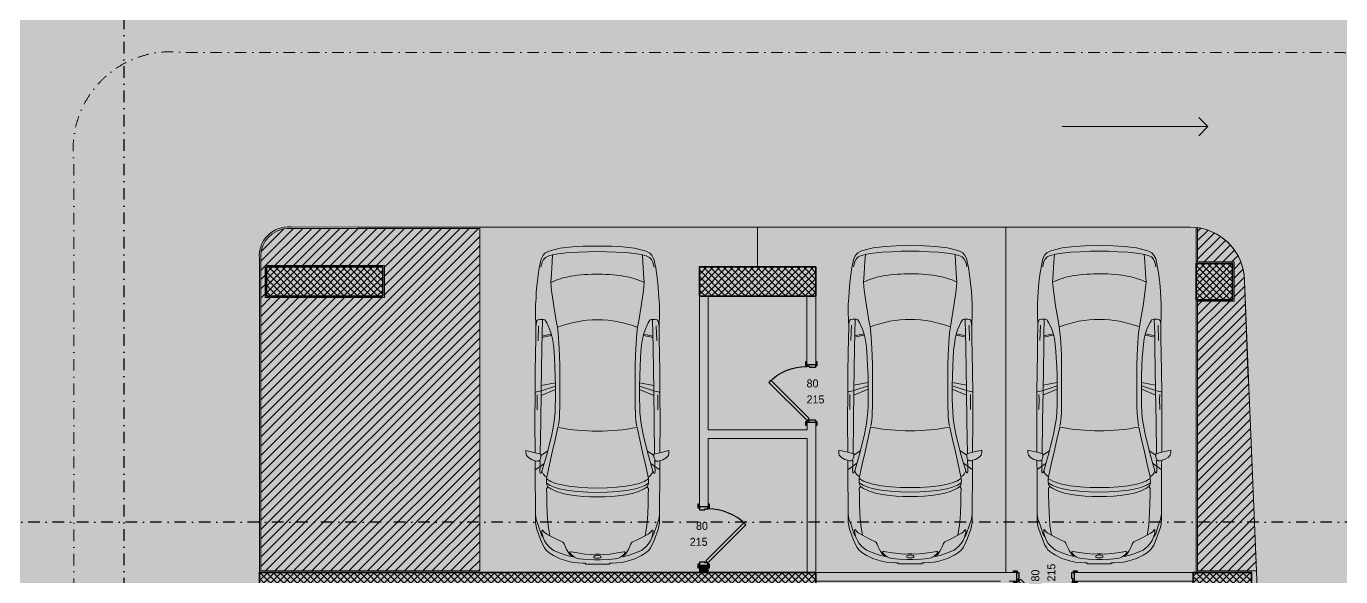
# Model space of a CAD drawing. Header units: millimetres. Extents: x 635850 to 824661, y -5878409 to -5774454.
# Drawn here: x 797150 to 815222, y -5846280 to -5838708 of the extents above; entities that cross this region are included whole.
import ezdxf

# ---------------------------------------------------------------- set-up
doc = ezdxf.new("R2010")
doc.units = ezdxf.units.MM
doc.header["$MEASUREMENT"] = 0
doc.linetypes.add('Dot & Dashed', pattern=[335.138881, 158.75, -88.194444, 0, -88.194437])
for name, color, linetype, lineweight, true_color in [('A - Ndertesa 1 - Veturat_Pen_No__102', 7, 'Continuous', 13, 0xcccccc), ('A - Ndertesa 10 - 2D Drafting_Pen_No__102', 7, 'Continuous', 13, 0xcccccc), ('A - Ndertesa 10 - Muret_Pen_No__102', 7, 'Continuous', 13, 0xcccccc), ('A - Ndertesa 10 - Prerjet_Pen_No__48', 7, 'Continuous', 25, 0xa80f02), ('A - Ndertesa 10 - Veturat_Pen_No__102', 7, 'Continuous', 13, 0xcccccc), ('A - Ndertesa 10 -Fill Zone_Pen_No__102', 7, 'Continuous', 13, 0xcccccc), ('ARCHICAD Door Markers_Pen_No__112', 7, 'Continuous', 13, 0xd5aaaa)]:
    doc.layers.add(name, color=color, linetype=linetype, lineweight=lineweight, true_color=true_color)
for name, color, linetype in [('A - Ndertesa 10 - 2D Drafting', 7, 'Continuous'), ('A - Ndertesa 10 - Muret', 7, 'Continuous'), ('A - Ndertesa 10 - Prerjet', 7, 'Continuous'), ('A - Ndertesa 10 - Shtyllat', 7, 'Continuous'), ('ARCHICAD Door Markers', 7, 'Continuous'), ('ARCHICAD Doors', 7, 'Continuous')]:
    doc.layers.add(name, color=color, linetype=linetype)
for name, color, linetype, lineweight in [('A - Ndertesa 10 - 2D Drafting_Pen_No__121', 255, 'Continuous', 0), ('A - Ndertesa 10 - Muret_Pen_No__101', 252, 'Continuous', 13), ('A - Ndertesa 10 - Shtyllat_Pen_No__101', 252, 'Continuous', 13), ('A - Ndertesa 10 - Shtyllat_Pen_No__22', 8, 'Continuous', 35), ('ARCHICAD Doors_Pen_No__101', 252, 'Continuous', 13), ('ARCHICAD Doors_Pen_No__42', 8, 'Continuous', 25)]:
    doc.layers.add(name, color=color, linetype=linetype, lineweight=lineweight)
doc.styles.add('GENERATED_STYLE_1', font='GOTHIC.TTF')
pattern_1 = [(45, (664183.82, -5827429.525), (-63.63961, 63.63961), [])]
pattern_2 = [(45, (664183.82, -5827429.525), (-45.96194, 45.96194), []), (135, (664183.82, -5827429.525), (45.96194, 45.96194), [])]

# ---------------------------------------------------------------- blocks, each defined once
blk = doc.blocks.new('Door 25_4')
at = {"layer": 'ARCHICAD Doors_Pen_No__101', "color": 252, "linetype": 'Continuous', "lineweight": 13}
for p, q in [((-400, 0), (-437, 0)), ((-400, 0), (-437, 0)), ((-400, 0), (-400, -115)), ((-400, 0), (-400, -115)), ((400, 0), (400, -115)), ((400, 0), (400, -115)), ((400, 0), (437, 0)), ((400, 0), (437, 0)), ((-400, -120), (-437, -120)), ((-400, -120), (-437, -120)), ((-400, -115), (-400, -120)), ((-400, -115), (-400, -120)), ((400, -115), (400, -120)), ((400, -115), (400, -120)), ((400, -120), (437, -120)), ((400, -120), (437, -120))]:
    blk.add_line(p, q, dxfattribs=at)
at = {"layer": 'ARCHICAD Doors_Pen_No__42', "color": 8, "linetype": 'Continuous', "lineweight": 25}
for p, q in [((-182, 498), (-154, 526)), ((344, -28), (-182, 498)), ((-154, 526), (372, 0)), ((-437, 0), (-437, 19)), ((-437, 19), (-387, 19)), ((-387, 0), (-437, 0)), ((-372, 0), (-400, 0)), ((-400, 0), (-400, -115)), ((-387, 19), (-387, 0)), ((-372, -40), (-372, 0)), ((372, 0), (344, -28)), ((400, 0), (372, 0)), ((372, 0), (372, -40)), ((387, 19), (437, 19)), ((387, 0), (387, 19)), ((437, 0), (387, 0)), ((400, -115), (400, 0)), ((437, 19), (437, 0)), ((-437, -139), (-437, -120)), ((-437, -120), (-387, -120)), ((-387, -139), (-437, -139)), ((-400, -120), (-400, -115)), ((-400, -115), (-375, -115)), ((-400, -115), (-360, -115)), ((-375, -120), (-400, -120)), ((-387, -120), (-387, -139)), ((-375, -115), (-375, -120)), ((-360, -40), (-372, -40)), ((-360, -115), (-360, -40)), ((372, -40), (360, -40)), ((360, -40), (360, -115)), ((360, -115), (400, -115)), ((375, -120), (375, -115)), ((375, -115), (400, -115)), ((400, -120), (375, -120)), ((387, -120), (437, -120)), ((387, -139), (387, -120)), ((437, -139), (387, -139)), ((400, -115), (400, -120)), ((437, -120), (437, -139))]:
    blk.add_line(p, q, dxfattribs=at)
blk.add_arc((372, 0), 744, 135, 180, dxfattribs=at)
blk = doc.blocks.new('D Marker 25_12')
at = {"layer": 'ARCHICAD Door Markers_Pen_No__112', "color": 9, "lineweight": 13, "true_color": 0xd5aaaa, "char_height": 110, "attachment_point": 7, "rotation": 270, "style": 'GENERATED_STYLE_1'}
for s, insert in [('\\A1;{\\pql;\\pt0;\\fCentury Gothic|b0|i0|c0|p34;215\\fCentury Gothic|b0|i0|c0|p34;\\A1{\\H.66x;\\S^  ;}\\fCentury Gothic|b0|i0|c0|p34;\\fCentury Gothic|b0|i0|c0|p34;}', (-168, 6)), ('\\A1;{\\pql;\\pt0;\\fCentury Gothic|b0|i0|c0|p34;80\\fCentury Gothic|b0|i0|c0|p34;\\A1{\\H.66x;\\S^  ;}\\fCentury Gothic|b0|i0|c0|p34;\\fCentury Gothic|b0|i0|c0|p34;}', (52, 6))]:
    blk.add_mtext(s, dxfattribs=dict(at, insert=insert))
blk = doc.blocks.new('Wall_328', base_point=(813536, -5846220))
at = {"layer": 'A - Ndertesa 10 - Muret_Pen_No__102', "linetype": 'Continuous', "lineweight": 0, "true_color": 0xcccccc}
for points in [[(808005, -5846220), (807104, -5846220), (807104, -5846220)], [(808005, -5846220), (808005, -5846340), (810763, -5846340), (810763, -5846220)], [(811563, -5846220), (811563, -5846340), (813194, -5846340), (813194, -5846220)]]:
    blk.add_hatch(color=254, dxfattribs=at).paths.add_polyline_path(points)
at = {"layer": 'A - Ndertesa 10 - Muret_Pen_No__101', "color": 252, "linetype": 'Continuous', "lineweight": 13}
for p, q in [((810763, -5846220), (810726, -5846220)), ((810763, -5846225), (810763, -5846220)), ((810763, -5846340), (810763, -5846225)), ((811563, -5846220), (811600, -5846220)), ((811563, -5846225), (811563, -5846220)), ((811563, -5846340), (811563, -5846225)), ((810763, -5846340), (810726, -5846340)), ((811563, -5846340), (811600, -5846340))]:
    blk.add_line(p, q, dxfattribs=at)
at = {"layer": 'A - Ndertesa 10 - Muret_Pen_No__101', "color": 252, "linetype": 'Continuous', "lineweight": 13, "flags": 128}
for points in [[(807885, -5846220), (807104, -5846220)], [(810763, -5846220), (808005, -5846220)], [(813194, -5846220), (811563, -5846220)], [(808005, -5846340), (810543, -5846340)], [(810663, -5846340), (810763, -5846340)], [(811563, -5846340), (813194, -5846340)]]:
    blk.add_lwpolyline(points, dxfattribs=at)
at = {"layer": 'ARCHICAD Door Markers', "color": 161, "lineweight": 25, "true_color": 0x40a5ff, "rotation": 180}
blk.add_blockref('D Marker 25_12', (811163, -5846340), dxfattribs=at)
at = {"layer": 'ARCHICAD Doors', "color": 7, "linetype": 'Continuous', "lineweight": 13, "zscale": 1000, "rotation": 180}
blk.add_blockref('Door 25_4', (811163, -5846340), dxfattribs=at)
blk = doc.blocks.new('D Marker 25_13')
at = {"layer": 'ARCHICAD Door Markers_Pen_No__112', "color": 9, "lineweight": 13, "true_color": 0xd5aaaa, "char_height": 110, "attachment_point": 7, "rotation": 90, "style": 'GENERATED_STYLE_1'}
for s, insert in [('\\A1;{\\pql;\\pt0;\\fCentury Gothic|b0|i0|c0|p34;80\\fCentury Gothic|b0|i0|c0|p34;\\A1{\\H.66x;\\S^  ;}\\fCentury Gothic|b0|i0|c0|p34;\\fCentury Gothic|b0|i0|c0|p34;}', (-52, -126)), ('\\A1;{\\pql;\\pt0;\\fCentury Gothic|b0|i0|c0|p34;215\\fCentury Gothic|b0|i0|c0|p34;\\A1{\\H.66x;\\S^  ;}\\fCentury Gothic|b0|i0|c0|p34;\\fCentury Gothic|b0|i0|c0|p34;}', (168, -126))]:
    blk.add_mtext(s, dxfattribs=dict(at, insert=insert))
blk = doc.blocks.new('Wall_385', base_point=(808004, -5842419))
at = {"layer": 'A - Ndertesa 10 - Muret_Pen_No__102', "linetype": 'Continuous', "lineweight": 0, "true_color": 0xcccccc}
for points in [[(808004, -5842419), (807884, -5842419), (807884, -5843360), (808004, -5843360)], [(808005, -5844160), (807885, -5844160), (807885, -5846220), (808005, -5846220)]]:
    blk.add_hatch(color=254, dxfattribs=at).paths.add_polyline_path(points)
at = {"layer": 'A - Ndertesa 10 - Muret_Pen_No__101', "color": 252, "linetype": 'Continuous', "lineweight": 13}
for p, q in [((807884, -5843360), (807884, -5843323)), ((807884, -5843360), (807999, -5843360)), ((807999, -5843360), (808004, -5843360)), ((808004, -5843360), (808004, -5843323)), ((807885, -5844160), (807885, -5844197)), ((807885, -5844160), (808000, -5844160)), ((808000, -5844160), (808005, -5844160)), ((808005, -5844160), (808005, -5844197))]:
    blk.add_line(p, q, dxfattribs=at)
at = {"layer": 'A - Ndertesa 10 - Muret_Pen_No__101', "color": 252, "linetype": 'Continuous', "lineweight": 13, "flags": 128}
for points in [[(807884, -5842419), (807884, -5843360)], [(808004, -5842419), (807884, -5842419)], [(808004, -5843360), (808004, -5842419)], [(807885, -5844160), (807885, -5844259)], [(808005, -5846220), (808005, -5844160)], [(807885, -5844379), (807885, -5846220)]]:
    blk.add_lwpolyline(points, dxfattribs=at)
at = {"layer": 'ARCHICAD Door Markers', "color": 161, "lineweight": 25, "true_color": 0x40a5ff, "rotation": 270.0122182624238}
blk.add_blockref('D Marker 25_13', (808004, -5843760), dxfattribs=at)
at = {"layer": 'ARCHICAD Doors', "color": 7, "linetype": 'Continuous', "lineweight": 13, "xscale": -0.9999999999999998, "zscale": 1000, "rotation": 90.01221826242377}
blk.add_blockref('Door 25_4', (807884, -5843760), dxfattribs=at)
blk = doc.blocks.new('Door 25_5')
at = {"layer": 'ARCHICAD Doors_Pen_No__101', "color": 252, "linetype": 'Continuous', "lineweight": 13}
for p, q in [((-400, 5), (-437, 5)), ((-400, 5), (-437, 5)), ((-400, 0), (-400, 5)), ((-400, 0), (-400, 5)), ((-400, -115), (-400, 0)), ((-400, -115), (-400, 0)), ((400, 0), (400, 5)), ((400, 0), (400, 5)), ((400, 5), (437, 5)), ((400, 5), (437, 5)), ((400, -115), (400, 0)), ((400, -115), (400, 0)), ((-400, -115), (-437, -115)), ((-400, -115), (-437, -115)), ((400, -115), (437, -115)), ((400, -115), (437, -115))]:
    blk.add_line(p, q, dxfattribs=at)
at = {"layer": 'ARCHICAD Doors_Pen_No__42', "color": 8, "linetype": 'Continuous', "lineweight": 25}
for p, q in [((-182, 498), (-154, 526)), ((344, -28), (-182, 498)), ((-154, 526), (372, 0)), ((-387, 24), (-437, 24)), ((-437, 24), (-437, 5)), ((-437, 5), (-387, 5)), ((-375, 5), (-400, 5)), ((-400, 5), (-400, 0)), ((-400, 0), (-375, 0)), ((-372, 0), (-400, 0)), ((-400, 0), (-400, -115)), ((-387, 5), (-387, 24)), ((-375, 0), (-375, 5)), ((-372, -40), (-372, 0)), ((372, 0), (344, -28)), ((400, 0), (372, 0)), ((372, 0), (372, -40)), ((400, 5), (375, 5)), ((375, 5), (375, 0)), ((375, 0), (400, 0)), ((437, 24), (387, 24)), ((387, 24), (387, 5)), ((387, 5), (437, 5)), ((400, 0), (400, 5)), ((400, -115), (400, 0)), ((437, 5), (437, 24)), ((-387, -115), (-437, -115)), ((-437, -115), (-437, -134)), ((-437, -134), (-387, -134)), ((-400, -115), (-360, -115)), ((-387, -134), (-387, -115)), ((-360, -40), (-372, -40)), ((-360, -115), (-360, -40)), ((372, -40), (360, -40)), ((360, -40), (360, -115)), ((360, -115), (400, -115)), ((437, -115), (387, -115)), ((387, -115), (387, -134)), ((387, -134), (437, -134)), ((437, -134), (437, -115))]:
    blk.add_line(p, q, dxfattribs=at)
blk.add_arc((372, 0), 744, 135, 180, dxfattribs=at)
blk = doc.blocks.new('D Marker 25_11')
at = {"layer": 'ARCHICAD Door Markers_Pen_No__112', "color": 9, "lineweight": 13, "true_color": 0xd5aaaa, "char_height": 110, "attachment_point": 7, "rotation": 90, "style": 'GENERATED_STYLE_1'}
for s, insert in [('\\A1;{\\pql;\\pt0;\\fCentury Gothic|b0|i0|c0|p34;80\\fCentury Gothic|b0|i0|c0|p34;\\A1{\\H.66x;\\S^  ;}\\fCentury Gothic|b0|i0|c0|p34;\\fCentury Gothic|b0|i0|c0|p34;}', (-52, -166)), ('\\A1;{\\pql;\\pt0;\\fCentury Gothic|b0|i0|c0|p34;215\\fCentury Gothic|b0|i0|c0|p34;\\A1{\\H.66x;\\S^  ;}\\fCentury Gothic|b0|i0|c0|p34;\\fCentury Gothic|b0|i0|c0|p34;}', (168, -252))]:
    blk.add_mtext(s, dxfattribs=dict(at, insert=insert))
blk = doc.blocks.new('Wall_386', base_point=(806404, -5842419))
at = {"layer": 'A - Ndertesa 10 - Muret_Pen_No__102', "linetype": 'Continuous', "lineweight": 0, "true_color": 0xcccccc}
for points in [[(806404, -5842419), (806404, -5845319), (806524, -5845319), (806524, -5842419)], [(806404, -5846219), (806524, -5846219), (806524, -5846119), (806404, -5846119)]]:
    blk.add_hatch(color=254, dxfattribs=at).paths.add_polyline_path(points)
at = {"layer": 'A - Ndertesa 10 - Muret_Pen_No__101', "color": 252, "linetype": 'Continuous', "lineweight": 13}
for p, q in [((806404, -5845319), (806404, -5845282)), ((806404, -5845319), (806519, -5845319)), ((806519, -5845319), (806524, -5845319)), ((806524, -5845319), (806524, -5845282)), ((806404, -5846119), (806404, -5846156)), ((806404, -5846119), (806519, -5846119)), ((806519, -5846119), (806524, -5846119)), ((806524, -5846119), (806524, -5846156))]:
    blk.add_line(p, q, dxfattribs=at)
at = {"layer": 'A - Ndertesa 10 - Muret_Pen_No__101', "color": 252, "linetype": 'Continuous', "lineweight": 13, "flags": 128}
for points in [[(806404, -5842419), (806404, -5845319)], [(806405, -5842419), (806404, -5842419)], [(806524, -5844259), (806524, -5842419)], [(806524, -5845319), (806524, -5844379)], [(806404, -5846119), (806404, -5846219)], [(806404, -5846219), (806524, -5846219)], [(806524, -5846219), (806524, -5846119)]]:
    blk.add_lwpolyline(points, dxfattribs=at)
at = {"layer": 'ARCHICAD Door Markers', "color": 161, "lineweight": 25, "true_color": 0x40a5ff, "rotation": 270}
blk.add_blockref('D Marker 25_11', (806524, -5845719), dxfattribs=at)
at = {"layer": 'ARCHICAD Doors', "color": 7, "linetype": 'Continuous', "lineweight": 13, "zscale": 1000, "rotation": 270}
blk.add_blockref('Door 25_5', (806519, -5845719), dxfattribs=at)
blk = doc.blocks.new('Wall_387', base_point=(806404, -5844319))
at = {"layer": 'A - Ndertesa 10 - Muret_Pen_No__102', "linetype": 'Continuous', "lineweight": 0, "true_color": 0xcccccc}
blk.add_hatch(color=254, dxfattribs=at).paths.add_polyline_path([(806524, -5844379), (807885, -5844379), (807885, -5844259), (806524, -5844259)])
at = {"layer": 'A - Ndertesa 10 - Muret_Pen_No__101', "color": 252, "linetype": 'Continuous', "lineweight": 13, "flags": 128}
for points in [[(807885, -5844259), (806524, -5844259)], [(806524, -5844379), (807885, -5844379)]]:
    blk.add_lwpolyline(points, dxfattribs=at)
blk = doc.blocks.new('Column_357', base_point=(807205, -5842219))
at = {"layer": 'A - Ndertesa 10 - Shtyllat_Pen_No__101', "linetype": 'Continuous', "lineweight": 13}
h = blk.add_hatch(dxfattribs=at)
h.set_pattern_fill('Concrete_Block', color=252, style=0, pattern_type=2)
h.set_pattern_definition(pattern_2)
h.paths.add_polyline_path([(808005, -5842019), (806405, -5842019), (806405, -5842419), (808005, -5842419)])
at = {"layer": 'A - Ndertesa 10 - Shtyllat_Pen_No__22', "color": 8, "linetype": 'Continuous', "lineweight": 35, "flags": 128}
blk.add_lwpolyline([(808005, -5842019), (806405, -5842019), (806405, -5842419), (808005, -5842419)], close=True, dxfattribs=at)
blk = doc.blocks.new('Column_400', base_point=(813594, -5846420))
at = {"layer": 'A - Ndertesa 10 - Shtyllat_Pen_No__101', "linetype": 'Continuous', "lineweight": 13}
h = blk.add_hatch(dxfattribs=at)
h.set_pattern_fill('Concrete_Block', color=252, style=0, pattern_type=2)
h.set_pattern_definition(pattern_2)
h.paths.add_polyline_path([(813194, -5846220), (813194, -5846620), (813994, -5846620), (813994, -5846220)])
at = {"layer": 'A - Ndertesa 10 - Shtyllat_Pen_No__22', "color": 8, "linetype": 'Continuous', "lineweight": 35, "flags": 128}
blk.add_lwpolyline([(813194, -5846220), (813194, -5846620), (813994, -5846620), (813994, -5846220)], close=True, dxfattribs=at)
blk = doc.blocks.new('Column_409', base_point=(801254, -5842219))
at = {"layer": 'A - Ndertesa 10 - Shtyllat_Pen_No__101', "linetype": 'Continuous', "lineweight": 13}
h = blk.add_hatch(dxfattribs=at)
h.set_pattern_fill('Concrete_Block', color=252, style=0, pattern_type=2)
h.set_pattern_definition(pattern_2)
h.paths.add_polyline_path([(802054, -5842419), (802054, -5842019), (800454, -5842019), (800454, -5842419)])
at = {"layer": 'A - Ndertesa 10 - Shtyllat_Pen_No__22', "color": 8, "linetype": 'Continuous', "lineweight": 35, "flags": 128}
blk.add_lwpolyline([(802054, -5842419), (802054, -5842019), (800454, -5842019), (800454, -5842419)], close=True, dxfattribs=at)
blk = doc.blocks.new('Column_411', base_point=(813486, -5842219))
at = {"layer": 'A - Ndertesa 10 - Shtyllat_Pen_No__101', "linetype": 'Continuous', "lineweight": 13}
h = blk.add_hatch(dxfattribs=at)
h.set_pattern_fill('Concrete_Block', color=252, style=0, pattern_type=2)
h.set_pattern_definition(pattern_2)
h.paths.add_polyline_path([(813236, -5841969), (813236, -5842469), (813736, -5842469), (813736, -5841969)])
at = {"layer": 'A - Ndertesa 10 - Shtyllat_Pen_No__22', "color": 8, "linetype": 'Continuous', "lineweight": 35, "flags": 128}
blk.add_lwpolyline([(813236, -5841969), (813236, -5842469), (813736, -5842469), (813736, -5841969)], close=True, dxfattribs=at)
blk = doc.blocks.new('Car 05 25')
at = {"layer": 'A - Ndertesa 1 - Veturat_Pen_No__102', "color": 254, "linetype": 'Continuous', "lineweight": 13, "true_color": 0xcccccc}
for p, q in [((-701, 743), (-729, 716)), ((-665, 761), (-701, 743)), ((-627, 772), (-665, 761)), ((-595, 778), (-627, 772)), ((125, 791), (129, 820)), ((126, 744), (125, 791)), ((327, 762), (125, 756)), ((132, 723), (126, 744)), ((129, 820), (139, 832)), ((139, 832), (165, 840)), ((165, 840), (195, 844)), ((195, 844), (231, 846)), ((211, 809), (418, 816)), ((522, 765), (327, 762)), ((355, 762), (339, 683)), ((373, 763), (357, 683)), ((814, 769), (522, 765)), ((1109, 774), (814, 769)), ((1036, 773), (997, 579)), ((1042, 578), (1108, 774)), ((1173, 775), (1090, 578)), ((1115, 809), (1109, 774)), ((1109, 774), (1538, 780)), ((1120, 833), (1115, 809)), ((1121, 838), (1120, 836)), ((1120, 836), (1120, 833)), ((1130, 859), (1121, 838)), ((1163, 830), (1220, 829)), ((1220, 829), (1370, 831)), ((1538, 780), (1975, 786)), ((1939, 686), (1996, 777)), ((1958, 858), (1977, 777)), ((1977, 777), (2020, 777)), ((2000, 702), (2214, 763)), ((2020, 777), (2044, 783)), ((2044, 783), (2063, 792)), ((2063, 792), (2070, 800)), ((2069, 788), (2065, 794)), ((2075, 836), (2068, 858)), ((2069, 788), (2148, 790)), ((2070, 800), (2075, 809)), ((2075, 809), (2075, 836)), ((2107, 732), (2148, 790)), ((2148, 790), (2167, 814)), ((2148, 790), (2206, 792)), ((2167, 814), (2182, 834)), ((2182, 834), (2193, 856)), ((2206, 792), (2227, 791)), ((2227, 770), (2214, 763)), ((2214, 763), (2238, 752)), ((2227, 791), (2233, 790)), ((2234, 774), (2227, 770)), ((2233, 790), (2238, 787)), ((2238, 777), (2234, 774)), ((2241, 784), (2238, 787)), ((2238, 777), (2241, 781)), ((2238, 752), (2259, 740)), ((2241, 781), (2241, 784)), ((2259, 740), (2269, 731)), ((2269, 731), (2279, 722)), ((2808, 853), (2877, 843)), ((2877, 843), (2954, 814)), ((2904, 833), (2905, 833)), ((2954, 814), (3076, 775)), ((3022, 758), (3024, 762)), ((3024, 754), (3022, 758)), ((3024, 762), (3035, 765)), ((3038, 743), (3024, 754)), ((3035, 765), (3047, 764)), ((3051, 731), (3038, 743)), ((3047, 764), (3061, 763)), ((3065, 715), (3051, 731)), ((3061, 763), (3090, 757)), ((3100, 763), (3076, 775)), ((3090, 757), (3108, 751)), ((3114, 753), (3100, 763)), ((3108, 751), (3123, 746)), ((3123, 746), (3114, 753)), ((3170, 727), (3123, 746)), ((3212, 701), (3170, 727)), ((-768, 602), (-783, 510)), ((-768, 602), (-751, 670)), ((-764, 617), (-666, 624)), ((-729, 716), (-751, 670)), ((-666, 624), (-501, 634)), ((-501, 634), (-383, 642)), ((-383, 642), (-274, 631)), ((-274, 631), (-56, 601)), ((-56, 601), (146, 567)), ((147, 711), (132, 723)), ((146, 567), (233, 552)), ((171, 697), (147, 711)), ((213, 677), (171, 697)), ((266, 655), (213, 677)), ((233, 552), (315, 541)), ((319, 636), (266, 655)), ((393, 618), (319, 636)), ((339, 683), (330, 634)), ((357, 683), (347, 629)), ((475, 607), (393, 618)), ((521, 602), (475, 607)), ((570, 597), (521, 602)), ((653, 591), (570, 597)), ((773, 585), (653, 591)), ((907, 580), (773, 585)), ((1042, 578), (907, 580)), ((1228, 578), (1042, 578)), ((1316, 580), (1228, 578)), ((1403, 584), (1316, 580)), ((1484, 590), (1403, 584)), ((1562, 601), (1484, 590)), ((1730, 634), (1562, 601)), ((1611, 544), (1780, 582)), ((2000, 702), (1730, 634)), ((1780, 582), (1953, 621)), ((1953, 621), (2122, 660)), ((2122, 660), (2294, 698)), ((2279, 722), (2294, 698)), ((2294, 698), (2317, 701)), ((2294, 698), (2294, 698)), ((2317, 701), (2346, 703)), ((2355, 640), (2317, 701)), ((2346, 703), (2379, 702)), ((2380, 575), (2355, 640)), ((2410, 649), (2379, 702)), ((2379, 702), (2411, 694)), ((2397, 514), (2380, 575)), ((2436, 583), (2410, 649)), ((2411, 694), (2411, 694)), ((2429, 682), (2411, 694)), ((2429, 682), (2457, 700)), ((2429, 682), (2429, 682)), ((2429, 682), (2457, 640)), ((2454, 522), (2436, 583)), ((2457, 700), (2535, 698)), ((2457, 640), (2487, 574)), ((2487, 574), (2492, 562)), ((2492, 562), (2518, 477)), ((2535, 698), (2535, 698)), ((2535, 698), (2673, 696)), ((2673, 696), (2787, 691)), ((2787, 691), (2868, 687)), ((2868, 687), (2960, 679)), ((2960, 679), (2868, 687)), ((2960, 679), (3047, 666)), ((3047, 666), (3100, 657)), ((3077, 698), (3065, 715)), ((3100, 657), (3077, 698)), ((3153, 554), (3100, 657)), ((3190, 476), (3153, 554)), ((3254, 663), (3212, 701)), ((3302, 603), (3254, 663)), ((3302, 603), (3346, 501)), ((-795, 391), (-802, 259)), ((-783, 510), (-795, 391)), ((315, 541), (384, 535)), ((384, 535), (454, 530)), ((454, 530), (526, 526)), ((526, 526), (628, 522)), ((628, 522), (757, 518)), ((757, 518), (1323, 518)), ((1323, 518), (1420, 522)), ((1420, 522), (1467, 524)), ((1467, 524), (1511, 528)), ((1511, 528), (1554, 533)), ((1554, 533), (1597, 541)), ((1597, 541), (1597, 541)), ((2419, 396), (2397, 514)), ((2434, 266), (2419, 396)), ((2478, 401), (2454, 522)), ((2494, 269), (2478, 401)), ((2518, 477), (2538, 384)), ((2538, 384), (2551, 286)), ((3199, 467), (3190, 476)), ((3221, 454), (3199, 467)), ((3256, 439), (3221, 454)), ((3288, 425), (3256, 439)), ((3319, 408), (3288, 425)), ((3353, 384), (3319, 408)), ((3325, 377), (3321, 370)), ((3321, 370), (3321, 362)), ((3321, 362), (3338, 277)), ((3328, 380), (3325, 377)), ((3338, 379), (3328, 380)), ((3364, 358), (3338, 379)), ((3346, 501), (3374, 420)), ((3377, 360), (3353, 384)), ((3391, 344), (3374, 420)), ((-802, 259), (-807, 125)), ((2442, 132), (2434, 266)), ((2503, 133), (2494, 269)), ((2551, 286), (2560, 194)), ((2560, 194), (2564, 101)), ((3338, 277), (3352, 173)), ((3397, 316), (3364, 358)), ((3391, 344), (3377, 360)), ((3408, 289), (3397, 316)), ((3408, 289), (3414, 267)), ((3414, 267), (3418, 243)), ((3418, 243), (3424, 201)), ((3424, 201), (3428, 152)), ((-807, 125), (-808, 0)), ((-807, -125), (-808, 0)), ((2444, 0), (2442, 132)), ((2444, 0), (2442, -132)), ((2506, 0), (2503, 133)), ((2564, 101), (2566, 0)), ((2564, -101), (2566, 0)), ((3352, 173), (3358, 76)), ((3354, 28), (3358, 76)), ((3354, 28), (3354, -1)), ((3354, -28), (3354, 1)), ((3371, 12), (3370, -1)), ((3371, -12), (3370, 1)), ((3372, 24), (3371, 12)), ((3376, 39), (3372, 24)), ((3382, 47), (3376, 39)), ((3386, 48), (3382, 47)), ((3386, 48), (3394, 48)), ((3399, 47), (3394, 48)), ((3404, 39), (3399, 47)), ((3404, 39), (3408, 24)), ((3408, 24), (3410, 8)), ((3410, 8), (3410, 0)), ((3432, 40), (3428, 152)), ((3432, 57), (3432, 57)), ((3432, 0), (3432, 40)), ((3432, 0), (3432, -40)), ((-802, -259), (-807, -125)), ((2442, -132), (2434, -266)), ((2503, -133), (2494, -269)), ((2506, 0), (2503, -133)), ((2560, -194), (2564, -101)), ((3338, -277), (3352, -173)), ((3352, -173), (3358, -76)), ((3354, -28), (3358, -76)), ((3372, -24), (3371, -12)), ((3376, -39), (3372, -24)), ((3382, -47), (3376, -39)), ((3386, -48), (3382, -47)), ((3386, -48), (3394, -48)), ((3399, -47), (3394, -48)), ((3404, -39), (3399, -47)), ((3404, -39), (3408, -24)), ((3408, -24), (3410, -8)), ((3410, -8), (3410, 0)), ((3424, -201), (3428, -152)), ((3432, -40), (3428, -152)), ((3432, -57), (3432, -57)), ((-795, -391), (-802, -259)), ((2434, -266), (2419, -396)), ((2494, -269), (2478, -401)), ((2538, -384), (2551, -286)), ((2551, -286), (2560, -194)), ((3321, -362), (3338, -277)), ((3364, -358), (3338, -379)), ((3377, -360), (3353, -384)), ((3397, -316), (3364, -358)), ((3391, -344), (3374, -420)), ((3391, -344), (3377, -360)), ((3408, -289), (3397, -316)), ((3408, -289), (3414, -267)), ((3414, -267), (3418, -243)), ((3418, -243), (3424, -201)), ((-783, -510), (-795, -391)), ((-768, -602), (-783, -510)), ((233, -552), (315, -541)), ((315, -541), (384, -535)), ((384, -535), (454, -530)), ((454, -530), (526, -526)), ((526, -526), (628, -522)), ((628, -522), (757, -518)), ((757, -518), (1323, -518)), ((1323, -518), (1420, -522)), ((1420, -522), (1467, -524)), ((1467, -524), (1511, -528)), ((1511, -528), (1554, -533)), ((1554, -533), (1597, -541)), ((1597, -541), (1597, -541)), ((2397, -514), (2380, -575)), ((2419, -396), (2397, -514)), ((2454, -522), (2436, -583)), ((2478, -401), (2454, -522)), ((2492, -562), (2518, -477)), ((2518, -477), (2538, -384)), ((3190, -476), (3153, -554)), ((3199, -467), (3190, -476)), ((3221, -454), (3199, -467)), ((3256, -439), (3221, -454)), ((3288, -425), (3256, -439)), ((3319, -408), (3288, -425)), ((3302, -603), (3346, -501)), ((3353, -384), (3319, -408)), ((3321, -370), (3321, -362)), ((3325, -377), (3321, -370)), ((3328, -380), (3325, -377)), ((3338, -379), (3328, -380)), ((3346, -501), (3374, -420)), ((-768, -602), (-751, -670)), ((-764, -617), (-666, -624)), ((-729, -716), (-751, -670)), ((-701, -743), (-729, -716)), ((-666, -624), (-501, -634)), ((-501, -634), (-383, -642)), ((-383, -642), (-274, -631)), ((-274, -631), (-56, -601)), ((-56, -601), (146, -567)), ((132, -723), (126, -744)), ((147, -711), (132, -723)), ((146, -567), (233, -552)), ((171, -697), (147, -711)), ((213, -677), (171, -697)), ((266, -655), (213, -677)), ((319, -636), (266, -655)), ((393, -618), (319, -636)), ((339, -683), (330, -634)), ((355, -762), (339, -683)), ((357, -683), (347, -629)), ((373, -763), (357, -683)), ((475, -607), (393, -618)), ((521, -602), (475, -607)), ((570, -597), (521, -602)), ((653, -591), (570, -597)), ((773, -585), (653, -591)), ((907, -580), (773, -585)), ((1042, -578), (907, -580)), ((1036, -773), (997, -579)), ((1042, -578), (1108, -774)), ((1228, -578), (1042, -578)), ((1173, -775), (1090, -578)), ((1316, -580), (1228, -578)), ((1403, -584), (1316, -580)), ((1484, -590), (1403, -584)), ((1562, -601), (1484, -590)), ((1730, -634), (1562, -601)), ((1611, -544), (1780, -582)), ((2000, -702), (1730, -634)), ((1780, -582), (1953, -621)), ((1939, -686), (1996, -777)), ((1953, -621), (2122, -660)), ((2000, -702), (2214, -763)), ((2122, -660), (2294, -698)), ((2269, -731), (2279, -722)), ((2279, -722), (2294, -698)), ((2294, -698), (2317, -701)), ((2294, -698), (2294, -698)), ((2355, -640), (2317, -701)), ((2317, -701), (2346, -703)), ((2346, -703), (2379, -702)), ((2380, -575), (2355, -640)), ((2410, -649), (2379, -702)), ((2379, -702), (2411, -694)), ((2436, -583), (2410, -649)), ((2429, -682), (2411, -694)), ((2411, -694), (2411, -694)), ((2429, -682), (2457, -640)), ((2429, -682), (2429, -682)), ((2429, -682), (2457, -700)), ((2457, -640), (2487, -574)), ((2457, -700), (2535, -698)), ((2487, -574), (2492, -562)), ((2535, -698), (2673, -696)), ((2535, -698), (2535, -698)), ((2673, -696), (2787, -691)), ((2787, -691), (2868, -687)), ((2868, -687), (2960, -679)), ((2960, -679), (2868, -687)), ((2960, -679), (3047, -666)), ((3047, -666), (3100, -657)), ((3065, -715), (3051, -731)), ((3077, -698), (3065, -715)), ((3100, -657), (3077, -698)), ((3153, -554), (3100, -657)), ((3212, -701), (3170, -727)), ((3254, -663), (3212, -701)), ((3302, -603), (3254, -663)), ((-665, -761), (-701, -743)), ((-627, -772), (-665, -761)), ((-595, -778), (-627, -772)), ((126, -744), (125, -791)), ((327, -762), (125, -756)), ((125, -791), (129, -820)), ((129, -820), (139, -832)), ((139, -832), (165, -840)), ((165, -840), (195, -844)), ((195, -844), (231, -846)), ((211, -809), (418, -816)), ((522, -765), (327, -762)), ((814, -769), (522, -765)), ((1109, -774), (814, -769)), ((1109, -774), (1538, -780)), ((1115, -809), (1109, -774)), ((1120, -833), (1115, -809)), ((1120, -836), (1120, -833)), ((1121, -838), (1120, -836)), ((1130, -859), (1121, -838)), ((1163, -830), (1220, -829)), ((1220, -829), (1370, -831)), ((1538, -780), (1975, -786)), ((1958, -858), (1977, -777)), ((1977, -777), (2020, -777)), ((2020, -777), (2044, -783)), ((2044, -783), (2063, -792)), ((2063, -792), (2070, -800)), ((2069, -788), (2065, -794)), ((2075, -836), (2068, -858)), ((2069, -788), (2148, -790)), ((2070, -800), (2075, -809)), ((2075, -809), (2075, -836)), ((2107, -732), (2148, -790)), ((2148, -790), (2167, -814)), ((2148, -790), (2206, -792)), ((2167, -814), (2182, -834)), ((2182, -834), (2193, -856)), ((2206, -792), (2227, -791)), ((2214, -763), (2238, -752)), ((2227, -770), (2214, -763)), ((2234, -774), (2227, -770)), ((2227, -791), (2233, -790)), ((2233, -790), (2238, -787)), ((2238, -777), (2234, -774)), ((2238, -752), (2259, -740)), ((2238, -777), (2241, -781)), ((2241, -784), (2238, -787)), ((2241, -781), (2241, -784)), ((2259, -740), (2269, -731)), ((2808, -853), (2877, -843)), ((2877, -843), (2954, -814)), ((2954, -814), (3076, -775)), ((3024, -754), (3022, -758)), ((3022, -758), (3024, -762)), ((3038, -743), (3024, -754)), ((3024, -762), (3035, -765)), ((3035, -765), (3047, -764)), ((3051, -731), (3038, -743)), ((3047, -764), (3061, -763)), ((3061, -763), (3090, -757)), ((3100, -763), (3076, -775)), ((3090, -757), (3108, -751)), ((3114, -753), (3100, -763)), ((3108, -751), (3123, -746)), ((3123, -746), (3114, -753)), ((3170, -727), (3123, -746))]:
    blk.add_line(p, q, dxfattribs=at)
at = {"layer": 'A - Ndertesa 1 - Veturat_Pen_No__102', "color": 254, "linetype": 'Continuous', "lineweight": 13, "true_color": 0xcccccc, "flags": 128}
blk.add_lwpolyline([(-483, -817), (-372, -830), (-252, -841), (-168, -845), (-78, -851), (-24, -852), (40, -852), (231, -846), (400, -848), (591, -852), (857, -856), (1130, -859), (1536, -860), (1958, -858), (1929, -983), (1961, -983), (1997, -975), (2027, -945), (2055, -898), (2068, -858), (2120, -857), (2193, -856), (2808, -853), (2856, -853), (2891, -853), (2923, -852), (2945, -849), (2990, -840), (3014, -833), (3154, -783), (3236, -748), (3269, -728), (3299, -706), (3337, -663), (3374, -604), (3418, -513), (3457, -393), (3468, -331), (3474, -264), (3478, -200), (3479, -165), (3490, -165), (3490, 165), (3479, 165), (3478, 200), (3474, 264), (3468, 331), (3457, 393), (3418, 513), (3374, 604), (3337, 663), (3299, 706), (3269, 728), (3236, 748), (3154, 783), (3014, 833), (2990, 840), (2945, 849), (2923, 852), (2891, 853), (2856, 853), (2808, 853), (2193, 856), (2120, 857), (2068, 858), (2055, 898), (2027, 945), (1997, 975), (1961, 983), (1929, 983), (1958, 858), (1536, 860), (1130, 859), (857, 856), (591, 852), (400, 848), (231, 846), (40, 852), (-24, 852), (-78, 851), (-168, 845), (-252, 841), (-372, 830), (-483, 817), (-585, 801), (-706, 776), (-758, 747), (-785, 722), (-815, 668), (-855, 511), (-875, 345), (-883, 195), (-885, 0), (-883, -195), (-875, -345), (-855, -511), (-815, -668), (-785, -722), (-758, -747), (-706, -776), (-585, -801)], close=True, dxfattribs=at)
at = {"layer": 'A - Ndertesa 1 - Veturat_Pen_No__102', "color": 254, "linetype": 'Continuous', "lineweight": 13, "true_color": 0xcccccc}
for centre, radius, start, end in [((493, 218), 973, 154.1545, 170.9117), ((1650, 0), 1520, 158.6992, 201.3008), ((-1245, 0), 2907, 349.2142, 10.7858), ((1856, -2), 2354, 170.8804, 189.9223), ((493, -218), 973, 191.2305, 205.8455)]:
    blk.add_arc(centre, radius, start, end, dxfattribs=at)
blk = doc.blocks.new('Polyline_38', base_point=(813394, -5840088))
at = {"layer": 'A - Ndertesa 10 - 2D Drafting_Pen_No__102', "color": 254, "linetype": 'Continuous', "lineweight": 13, "true_color": 0xcccccc}
for q in [(813269, -5839963), (813269, -5840213)]:
    blk.add_line((813394, -5840088), q, dxfattribs=at)
at = {"layer": 'A - Ndertesa 10 - 2D Drafting_Pen_No__102', "color": 254, "linetype": 'Continuous', "lineweight": 13, "true_color": 0xcccccc, "flags": 128}
blk.add_lwpolyline([(813394, -5840088), (811394, -5840088)], dxfattribs=at)
blk = doc.blocks.new('Cutting Plane_5', base_point=(798490, -5827039))
at = {"layer": 'A - Ndertesa 10 - Prerjet_Pen_No__48', "color": 14, "linetype": 'Dot & Dashed', "lineweight": 25, "true_color": 0xa80f02}
blk.add_line((798490, -5827189), (798490, -5876406), dxfattribs=at)
blk = doc.blocks.new('Column_554', base_point=(804180, -5846370))
at = {"layer": 'A - Ndertesa 10 - Shtyllat_Pen_No__101', "linetype": 'Continuous', "lineweight": 13}
h = blk.add_hatch(dxfattribs=at)
h.set_pattern_fill('Concrete_Block', color=252, style=0, pattern_type=2)
h.set_pattern_definition(pattern_2)
h.paths.add_polyline_path([(808005, -5846520), (808005, -5846220), (800355, -5846220), (800355, -5846520)])
at = {"layer": 'A - Ndertesa 10 - Shtyllat_Pen_No__22', "color": 8, "linetype": 'Continuous', "lineweight": 35, "flags": 128}
blk.add_lwpolyline([(808005, -5846520), (808005, -5846220), (800355, -5846220), (800355, -5846520)], close=True, dxfattribs=at)
blk = doc.blocks.new('Cutting Plane_16', base_point=(820951, -5845530))
at = {"layer": 'A - Ndertesa 10 - Prerjet_Pen_No__48', "color": 14, "linetype": 'Dot & Dashed', "lineweight": 25, "true_color": 0xa80f02}
blk.add_line((820801, -5845530), (783937, -5845530), dxfattribs=at)

msp = doc.modelspace()

# ---------------------------------------------------------------- hatches: boundary and pattern name
at = {"layer": 'A - Ndertesa 10 - 2D Drafting_Pen_No__121', "linetype": 'Continuous', "lineweight": 0, "true_color": 0x3f3f3f}
msp.add_hatch(color=250, dxfattribs=at).paths.add_polyline_path([(787904.2, -5876559.4), (821083.7, -5876559.4), (819178.7, -5831123.2, 0.4019928), (816181.3, -5828248.9), (787904.2, -5828248.9)])
at = {"layer": 'A - Ndertesa 10 -Fill Zone_Pen_No__102', "linetype": 'Continuous', "lineweight": 13, "true_color": 0xcccccc}
h = msp.add_hatch(dxfattribs=at)
h.set_pattern_fill('Thermal_Block', color=254, style=0, pattern_type=2)
h.set_pattern_definition(pattern_1)
h.paths.add_polyline_path([(800372.8, -5846199.3), (800373.4, -5841869.3, -0.3963374), (800734, -5841489.2), (803384.4, -5841489.2), (803384.4, -5841999.3), (803384.4, -5842469.3), (803384.4, -5846199.3)])
h.paths.add_polyline_path([(802074.2, -5842439.3), (802074.2, -5841999.3), (800434.2, -5841999.3), (800434.2, -5842439.3)], flags=0)
h = msp.add_hatch(dxfattribs=at)
h.set_pattern_fill('Thermal_Block', color=254, style=0, pattern_type=2)
h.set_pattern_definition(pattern_1)
h.paths.add_polyline_path([(813255.6, -5841477.4), (813255.6, -5841949.3), (813755.6, -5841949.3), (813755.6, -5842489.3), (813255.6, -5842489.3), (813255.6, -5846199.3), (814062.4, -5846199.1), (813952.5, -5843556.3), (813901.3, -5842208.1, 0.3644206)])

# ---------------------------------------------------------------- linework, layer by layer
at = {"layer": 'A - Ndertesa 10 - 2D Drafting_Pen_No__102', "color": 254, "linetype": 'Dot & Dashed', "lineweight": 13, "true_color": 0xcccccc, "flags": 128}
for points in [[(797804.2, -5870934), (797804.2, -5840569.3, -0.4908006), (799304.2, -5839069.3), (814236.9, -5839069.3)], [(813794.2, -5839069.3), (815195.9, -5839069.3, -0.4019928), (816694.6, -5840506.5), (816766.4, -5842219.3)]]:
    msp.add_lwpolyline(points, format="xyb", dxfattribs=at)
at = {"layer": 'A - Ndertesa 10 - 2D Drafting_Pen_No__102', "color": 254, "linetype": 'Continuous', "lineweight": 13, "true_color": 0xcccccc, "flags": 128}
for points in [[(800355, -5846220.3), (800355, -5841900.5, -0.4648958), (800786.4, -5841469.1), (801705.1, -5841469.3)], [(813948.2, -5843556.6), (813901.3, -5842208.1, 0.4019928), (813157.1, -5841469.3), (801705.1, -5841469.3)]]:
    msp.add_lwpolyline(points, format="xyb", dxfattribs=at)
for points in [[(807204.2, -5842019.3), (807204.2, -5841469.3)], [(810618.4, -5846219.3), (810618.4, -5841469.9)], [(813235.6, -5846219.3), (813235.6, -5841474.8)], [(807400.1, -5841669.3), (807400.1, -5841669.2)], [(807400.1, -5841669.3), (807400.1, -5841669.2)], [(814954, -5867642.5), (813952.5, -5843556.4)]]:
    msp.add_lwpolyline(points, dxfattribs=at)
at = {"layer": 'A - Ndertesa 10 -Fill Zone_Pen_No__102', "color": 254, "linetype": 'Continuous', "lineweight": 13, "true_color": 0xcccccc, "flags": 128}
for points in [[(800372.8, -5846199.3), (800373.4, -5841869.3, -0.3963374), (800734, -5841489.2), (803384.4, -5841489.2), (803384.4, -5841999.3), (803384.4, -5842469.3), (803384.4, -5846199.3)], [(813255.6, -5841477.4), (813255.6, -5841949.3), (813755.6, -5841949.3), (813755.6, -5842489.3), (813255.6, -5842489.3), (813255.6, -5846199.3), (814062.4, -5846199.1), (813952.5, -5843556.3), (813901.3, -5842208.1, 0.3644206)]]:
    msp.add_lwpolyline(points, format="xyb", close=True, dxfattribs=at)
msp.add_lwpolyline([(802074.2, -5842439.3), (802074.2, -5841999.3), (800434.2, -5841999.3), (800434.2, -5842439.3)], close=True, dxfattribs=at)

# ---------------------------------------------------------------- block references
at = {"layer": 'A - Ndertesa 10 - 2D Drafting', "color": 254, "linetype": 'Continuous', "lineweight": 13, "true_color": 0xcccccc}
msp.add_blockref('Polyline_38', (813394.4, -5840088.4), dxfattribs=at)
at = {"layer": 'A - Ndertesa 10 - Muret', "color": 252, "lineweight": 13}
for name, p in [('Wall_386', (806404.2, -5842419.3)), ('Wall_385', (808004.2, -5842419.3)), ('Wall_387', (806404.2, -5844319.2)), ('Wall_328', (813535.6, -5846220.1))]:
    msp.add_blockref(name, p, dxfattribs=at)
at = {"layer": 'A - Ndertesa 10 - Prerjet', "color": 14, "lineweight": 25, "true_color": 0xa80f02}
for name, p in [('Cutting Plane_5', (798489.8, -5827038.9)), ('Cutting Plane_16', (820950.8, -5845529.7))]:
    msp.add_blockref(name, p, dxfattribs=at)
at = {"layer": 'A - Ndertesa 10 - Shtyllat', "color": 8, "lineweight": 35}
for name, p in [('Column_409', (801254.2, -5842219.3)), ('Column_357', (807205, -5842219.3)), ('Column_411', (813485.6, -5842219.3)), ('Column_554', (804180, -5846370.2)), ('Column_400', (813594.1, -5846420.1))]:
    msp.add_blockref(name, p, dxfattribs=at)
at = {"layer": 'A - Ndertesa 10 - Veturat_Pen_No__102', "color": 254, "linetype": 'Continuous', "lineweight": 13, "true_color": 0xcccccc, "xscale": -1, "zscale": 1000, "rotation": 89.99999999999999}
for p in [(805003.5, -5842615.8), (809303.3, -5842610.8), (811903.3, -5842610.8)]:
    msp.add_blockref('Car 05 25', p, dxfattribs=at)

doc.saveas('drawing.dxf')
